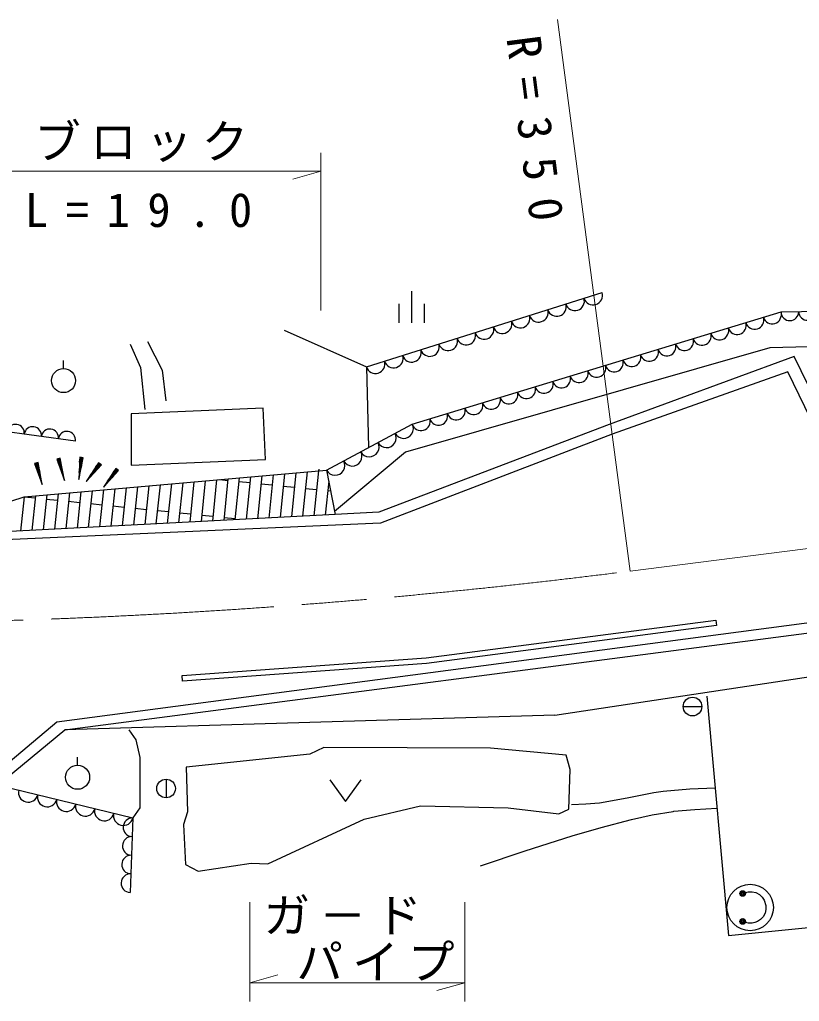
# Model space of a CAD drawing. Units: millimetres, scale not verified. Extents: x -1250 to 680000, y -1250 to 380000.
# Drawn here: x 381586 to 423501, y 254400 to 307177 of the extents above; entities that cross this region are included whole.
import ezdxf

# ---------------------------------------------------------------- set-up
doc = ezdxf.new("R2010")
doc.units = ezdxf.units.MM
doc.header["$LTSCALE"] = 1000
doc.linetypes.add('CHAIN', pattern=[18.5, 12, -1.5, 3.5, -1.5])
for name, color, linetype, lineweight in [('M-BGD', 7, 'Continuous', 25), ('M-BMK', 2, 'CHAIN', 13), ('M-BMK-HTXT', 7, 'Continuous', 13), ('M-BMK-OTRS', 5, 'Continuous', 25), ('M-STR-HTXT', 7, 'Continuous', 13), ('M-STR-STR3', 7, 'Continuous', 25)]:
    doc.layers.add(name, color=color, linetype=linetype, lineweight=lineweight)
doc.styles.add('ＭＳ ゴシック', font='')
doc.styles.get('ＭＳ ゴシック').set_extended_font_data('MS Gothic')

msp = doc.modelspace()

# ---------------------------------------------------------------- linework, layer by layer
at = {"layer": 'M-BGD'}
for p, q in [((400226, 288509), (412895, 292505)), ((402657, 292582), (402657, 290882)), ((401977, 291902), (401977, 290882)), ((403337, 291902), (403337, 290882)), ((402688, 285437), (422514, 291461)), ((422514, 291461), (429169, 291586)), ((395806, 290483), (400226, 288509)), ((388467, 289873), (389240, 288326)), ((387528, 289726), (388080, 288474)), ((421910, 289534), (402323, 283930)), ((427747, 289672), (421910, 289534)), ((383946, 288417), (383946, 288859)), ((423219, 289065), (413279, 285413)), ((425786, 283800), (423219, 289065)), ((388080, 288474), (388320, 286227)), ((389240, 288326), (389443, 286687)), ((400226, 288509), (400348, 284178)), ((394680, 286290), (387580, 285981)), ((394798, 283535), (394680, 286290)), ((387580, 285981), (387580, 283232)), ((384584, 284517), (379998, 285146)), ((398084, 282959), (402688, 285437)), ((413279, 285413), (400891, 280696)), ((383770, 283593), (383585, 283543)), ((383585, 283543), (383990, 282410)), ((383677, 283295), (383614, 283526)), ((383638, 283533), (383769, 283046)), ((383867, 282774), (383661, 283539)), ((383684, 283545), (383959, 282525)), ((383913, 282787), (383707, 283551)), ((383730, 283558), (383861, 283071)), ((383816, 283332), (383754, 283564)), ((383990, 282410), (383770, 283593)), ((384819, 283651), (384766, 282448)), ((384766, 282448), (385010, 283627)), ((384911, 283615), (384780, 282567)), ((384789, 282832), (384888, 283618)), ((384864, 283621), (384801, 283121)), ((384810, 283386), (384840, 283624)), ((385010, 283627), (384819, 283651)), ((384837, 282826), (384935, 283612)), ((384959, 283609), (384896, 283109)), ((384953, 283368), (384983, 283606)), ((387580, 283232), (394798, 283535)), ((402323, 283930), (398514, 280732)), ((382576, 283374), (382391, 283324)), ((382391, 283324), (382795, 282190)), ((382482, 283075), (382420, 283307)), ((382443, 283313), (382574, 282826)), ((382672, 282555), (382466, 283319)), ((382490, 283325), (382764, 282306)), ((382719, 282567), (382513, 283332)), ((382536, 283338), (382667, 282851)), ((382621, 283112), (382559, 283344)), ((382795, 282190), (382576, 283374)), ((385830, 283356), (385167, 282351)), ((385167, 282351), (385981, 283238)), ((385891, 283278), (385241, 282446)), ((385384, 282669), (385872, 283293)), ((385422, 282639), (385910, 283263)), ((385853, 283307), (385543, 282910)), ((385929, 283248), (385618, 282851)), ((385686, 283133), (385834, 283322)), ((385800, 283044), (385948, 283233)), ((385981, 283238), (385830, 283356)), ((386749, 283049), (386086, 282044)), ((386086, 282044), (386900, 282931)), ((386809, 282971), (386159, 282139)), ((386303, 282362), (386791, 282986)), ((386341, 282332), (386828, 282956)), ((386772, 283001), (386461, 282604)), ((386847, 282941), (386537, 282544)), ((386605, 282826), (386753, 283015)), ((386719, 282738), (386866, 282927)), ((386900, 282931), (386749, 283049)), ((478713, 281960), (383578, 269411)), ((384014, 268989), (478772, 281371)), ((400891, 280696), (398546, 280566)), ((418534, 270812), (419685, 257937)), ((417256, 270248), (418256, 270247)), ((383578, 269411), (379063, 265613)), ((376563, 262866), (384014, 268989)), ((387464, 269000), (387838, 268454)), ((387838, 268454), (388040, 267504)), ((397177, 267685), (390541, 266993)), ((397932, 268045), (397177, 267685)), ((406894, 268019), (397932, 268045)), ((410969, 267628), (406894, 268019)), ((411176, 266869), (410969, 267628)), ((384702, 267093), (384702, 267535)), ((388040, 267504), (388040, 264799)), ((390541, 266993), (390615, 264595)), ((411107, 264728), (411176, 266869)), ((380512, 266005), (387671, 264259)), ((389459, 266343), (389459, 265343)), ((398253, 266308), (399103, 265152)), ((399103, 265152), (399953, 266308)), ((415669, 265610), (414245, 265322)), ((415926, 265650), (415669, 265610)), ((416183, 265685), (415926, 265650)), ((417608, 265812), (416183, 265685)), ((418976, 265870), (417608, 265812)), ((412022, 264997), (411250, 264965)), ((412760, 265057), (412022, 264997)), ((414245, 265322), (412760, 265057)), ((388040, 264799), (387671, 264259)), ((390615, 264595), (390399, 263912)), ((400110, 264199), (403131, 264919)), ((403131, 264919), (407842, 264811)), ((407842, 264811), (410576, 264487)), ((410576, 264487), (411107, 264728)), ((414472, 264174), (415586, 264422)), ((415586, 264422), (416711, 264610)), ((416711, 264610), (416756, 264616)), ((416756, 264616), (417889, 264723)), ((417889, 264723), (419073, 264788)), ((387671, 264259), (387523, 260253)), ((390399, 263912), (390507, 261754)), ((394931, 261790), (400110, 264199)), ((412841, 263746), (414472, 264174)), ((411287, 263290), (412841, 263746)), ((408766, 262490), (411287, 263290)), ((406352, 261688), (408766, 262490)), ((391191, 261394), (394032, 261826)), ((394032, 261826), (394931, 261790)), ((390507, 261754), (391191, 261394)), ((420605, 260247), (420755, 260297)), ((420755, 260297), (420955, 260297)), ((420955, 260297), (421155, 260247)), ((421155, 260247), (421355, 260147)), ((421355, 260147), (421505, 259997)), ((421505, 259997), (421605, 259847)), ((421605, 259847), (421705, 259547)), ((419685, 257937), (435391, 259519)), ((421655, 259147), (421555, 258947)), ((421705, 259347), (421655, 259147)), ((421705, 259547), (421705, 259347)), ((420755, 258597), (420605, 258647)), ((421105, 258647), (420955, 258597)), ((421255, 258697), (421105, 258647)), ((421405, 258797), (421255, 258697)), ((421555, 258947), (421405, 258797)), ((420955, 258597), (420755, 258597))]:
    msp.add_line(p, q, dxfattribs=at)
for centre, radius in [((383946, 287771), 646), ((417756, 270248), 500), ((384702, 266447), 646), ((389459, 265843), 500), ((420855, 259447), 1250), ((420455, 260197), 150), ((420455, 260197), 100), ((420455, 260197), 50), ((420455, 258697), 150), ((420455, 258697), 100), ((420455, 258697), 50)]:
    msp.add_circle(centre, radius, dxfattribs=at)
for centre, radius, start, end in [((412408, 292352), 511, 197.5056, 17.5056), ((410458, 291737), 511, 197.5056, 17.5056), ((411433, 292044), 511, 197.5056, 17.5056), ((409484, 291429), 511, 197.5056, 17.5056), ((422042, 291318), 493, 196.9017, 16.9017), ((422990, 291470), 475, 181.0742, 1.0741), ((423940, 291488), 475, 181.0742, 1.0741), ((407535, 290815), 511, 197.5056, 17.5056), ((408509, 291122), 511, 197.5056, 17.5056), ((420154, 290744), 493, 196.9017, 16.9017), ((421098, 291031), 493, 196.9017, 16.9017), ((405586, 290200), 511, 197.5056, 17.5056), ((406560, 290507), 511, 197.5056, 17.5056), ((418266, 290170), 493, 196.9017, 16.9017), ((419210, 290457), 493, 196.9017, 16.9017), ((404611, 289893), 511, 197.5056, 17.5056), ((417322, 289883), 493, 196.9017, 16.9017), ((402662, 289278), 511, 197.5056, 17.5056), ((403637, 289585), 511, 197.5056, 17.5056), ((415434, 289309), 493, 196.9017, 16.9017), ((416378, 289596), 493, 196.9017, 16.9017), ((400713, 288663), 511, 197.5056, 17.5056), ((401688, 288971), 511, 197.5056, 17.5056), ((413545, 288736), 493, 196.9017, 16.9017), ((414490, 289023), 493, 196.9017, 16.9017), ((411657, 288162), 493, 196.9017, 16.9017), ((412601, 288449), 493, 196.9017, 16.9017), ((409769, 287588), 493, 196.9017, 16.9017), ((410713, 287875), 493, 196.9017, 16.9017), ((407881, 287015), 493, 196.9017, 16.9017), ((408825, 287301), 493, 196.9017, 16.9017), ((405993, 286441), 493, 196.9017, 16.9017), ((406937, 286728), 493, 196.9017, 16.9017), ((405049, 286154), 493, 196.9017, 16.9017), ((403160, 285580), 493, 196.9017, 16.9017), ((404104, 285867), 493, 196.9017, 16.9017), ((381374, 284957), 463, 352.1847, 172.1847), ((382291, 284831), 463, 352.1847, 172.1847), ((383208, 284705), 463, 352.1847, 172.1847), ((384125, 284580), 463, 352.1847, 172.1847), ((402228, 285189), 523, 208.2866, 28.2866), ((401307, 284693), 523, 208.2866, 28.2866), ((399465, 283702), 523, 208.2866, 28.2866), ((400386, 284198), 523, 208.2866, 28.2866), ((398544, 283207), 523, 208.2866, 28.2866), ((382046, 265631), 526, 166.2954, 346.2954), ((383069, 265382), 526, 166.2954, 346.2954), ((384091, 265132), 526, 166.2954, 346.2954), ((385114, 264883), 526, 166.2954, 346.2954), ((386137, 264633), 526, 166.2954, 346.2954), ((387159, 264384), 526, 166.2954, 346.2954), ((387652, 263759), 501, 87.8945, 267.8945), ((387615, 262757), 501, 87.8945, 267.8945), ((387578, 261755), 501, 87.8945, 267.8945), ((387542, 260753), 501, 87.8945, 267.8945)]:
    msp.add_arc(centre, radius, start, end, dxfattribs=at)
at = {"layer": 'M-BMK'}
msp.add_line((414405, 277533), (462892, 283692), dxfattribs=at)
msp.add_arc((369979, 624702), 350000, 269.14845, 277.29221, dxfattribs=at)
at = {"layer": 'M-BMK-OTRS'}
for p, q in [((422874, 288242), (413434, 284897)), ((425331, 283190), (422874, 288242)), ((413434, 284897), (400991, 280113)), ((400991, 280113), (373798, 278894)), ((410350, 269783), (478394, 280050)), ((410350, 269783), (384014, 268989))]:
    msp.add_line(p, q, dxfattribs=at)
at = {"layer": 'M-STR-HTXT'}
for p, q in [((414405, 277533), (410498, 307177)), ((397779, 300022), (397779, 291540)), ((378466, 299022), (397779, 299022)), ((397779, 299022), (396279, 298602)), ((393968, 259727), (393968, 254400)), ((405514, 254400), (405514, 259727)), ((393968, 255400), (395468, 255820)), ((393968, 255400), (405514, 255400)), ((405514, 255400), (404014, 254980))]:
    msp.add_line(p, q, dxfattribs=at)
at = {"layer": 'M-STR-STR3'}
for p, q in [((381828, 281529), (398084, 282959)), ((397654, 282921), (397405, 280506)), ((397663, 283002), (397654, 282921)), ((398084, 282959), (398546, 280566)), ((391567, 282385), (391341, 280191)), ((392176, 282439), (391947, 280223)), ((392346, 282454), (392776, 282410)), ((392785, 282493), (392554, 280254)), ((393393, 282546), (393160, 280286)), ((394002, 282600), (393767, 280317)), ((394611, 282653), (394373, 280349)), ((395219, 282707), (394979, 280380)), ((395828, 282760), (395586, 280412)), ((396437, 282814), (396192, 280443)), ((397046, 282867), (396799, 280475)), ((398199, 282359), (398012, 280538)), ((385480, 281850), (385276, 279876)), ((386089, 281904), (385883, 279907)), ((386698, 281957), (386489, 279939)), ((387306, 282011), (387096, 279970)), ((387915, 282064), (387702, 280002)), ((388524, 282118), (388309, 280033)), ((389132, 282171), (388915, 280065)), ((389741, 282225), (389521, 280096)), ((390350, 282278), (390128, 280128)), ((390959, 282332), (390734, 280159)), ((393373, 282348), (393970, 282287)), ((394567, 282225), (395163, 282163)), ((395760, 282102), (396357, 282040)), ((396954, 281979), (397551, 281917)), ((398148, 281856), (398300, 281840)), ((379238, 280694), (381828, 281529)), ((381828, 281529), (381638, 279686)), ((381828, 281529), (382425, 281467)), ((382437, 281582), (382244, 279718)), ((383045, 281636), (382851, 279750)), ((383021, 281405), (383618, 281344)), ((383654, 281689), (383457, 279781)), ((384263, 281743), (384064, 279813)), ((384871, 281796), (384670, 279844)), ((384215, 281282), (384812, 281221)), ((385409, 281159), (386006, 281098)), ((386602, 281036), (387199, 280974)), ((387796, 280913), (388393, 280851)), ((388990, 280790), (389587, 280728)), ((398546, 280566), (379336, 279567)), ((390183, 280667), (390780, 280605)), ((391377, 280543), (391974, 280482)), ((392571, 280420), (393168, 280359)), ((403435, 272861), (419002, 274897)), ((419041, 274600), (403466, 272563)), ((419002, 274897), (419041, 274600)), ((390315, 271912), (403435, 272861)), ((403466, 272563), (390337, 271613)), ((390337, 271613), (390315, 271912))]:
    msp.add_line(p, q, dxfattribs=at)

# ---------------------------------------------------------------- texts
at = {"layer": 'M-BMK-HTXT', "insert": (407721, 306190), "char_height": 1833, "attachment_point": 7, "rotation": 277.4, "style": 'ＭＳ ゴシック'}
msp.add_mtext('\\T1.76;R=350', dxfattribs=at)
at = {"layer": 'M-STR-HTXT', "char_height": 1833, "attachment_point": 7, "style": 'ＭＳ ゴシック'}
for s, insert in [('\\T1.2;ブロック', (382373, 299522)), ('\\T1.76;L=19.0', (381869, 296001)), ('\\T1.2;ガ－ド', (394700, 258000)), ('\\T1.2;パイプ', (396466, 255519))]:
    msp.add_mtext(s, dxfattribs=dict(at, insert=insert))

doc.saveas('drawing.dxf')
